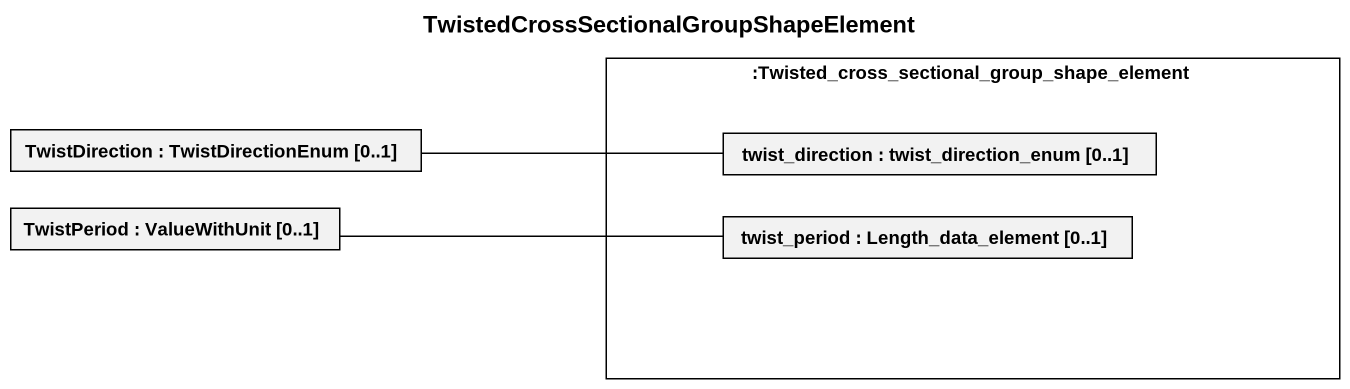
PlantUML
@startuml
title TwistedCrossSectionalGroupShapeElement
rectangle ":Twisted_cross_sectional_group_shape_element" as Twisted_cross_sectional {
  rectangle "twist_direction : twist_direction_enum [0..1]" as twist_direction
  rectangle "twist_period : Length_data_element [0..1]" as twist_period
}
rectangle "TwistDirection : TwistDirectionEnum [0..1]" as TwistDirection
rectangle "TwistPeriod : ValueWithUnit [0..1]" as TwistPeriod
TwistDirection -right- twist_direction
TwistPeriod -right- twist_period
@enduml
